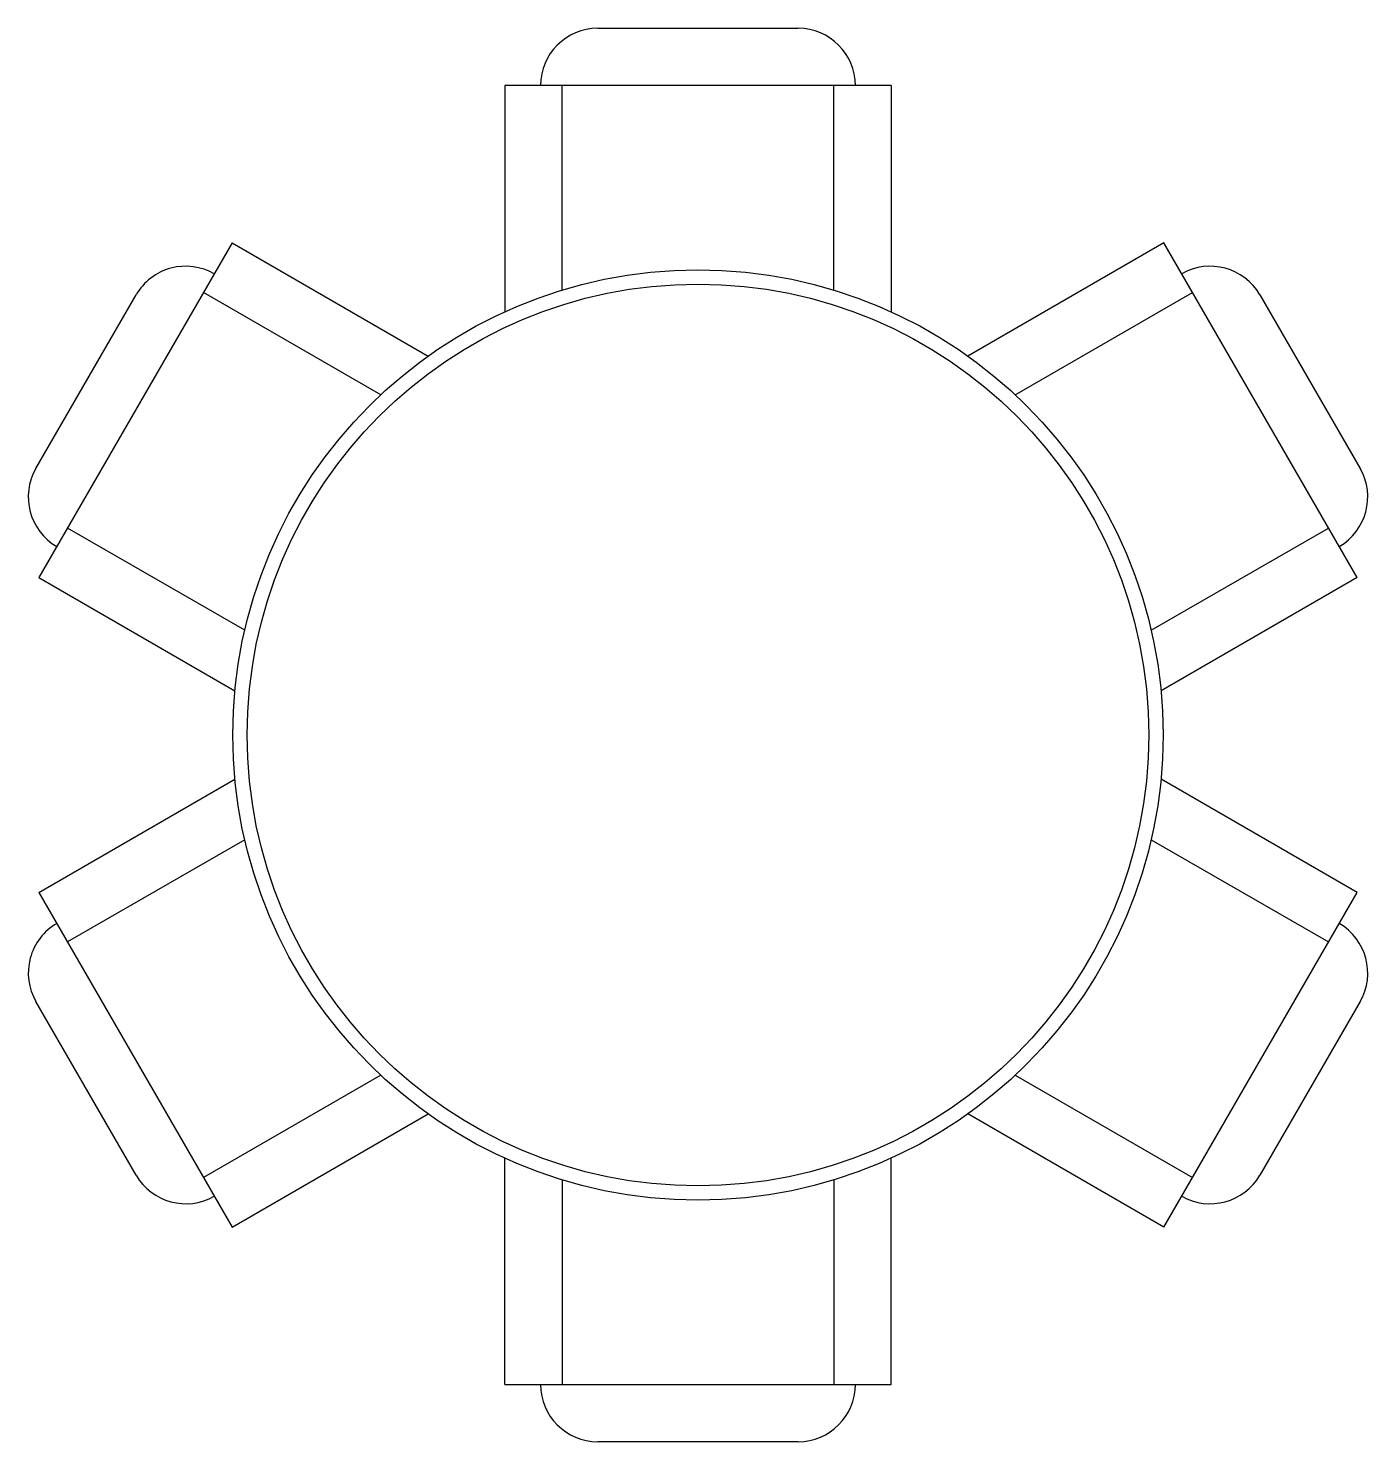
# Model space of a CAD drawing. Extents: x 1044 to 1231, y 232 to 429.
import ezdxf

# ---------------------------------------------------------------- set-up
doc = ezdxf.new("R2010")
doc.units = 0
doc.layers.get('0').update_dxf_attribs({"linetype": 'CONTINUOUS'})

msp = doc.modelspace()

# ---------------------------------------------------------------- linework, layer by layer
at = {"color": 0}
for p, q in [((1123.86, 429.36), (1151.86, 429.36)), ((1110.86, 421.36), (1110.86, 389.74)), ((1164.86, 421.36), (1110.86, 421.36)), ((1118.86, 392.77), (1118.86, 421.36)), ((1156.86, 392.77), (1156.86, 421.36)), ((1164.86, 421.36), (1164.86, 389.74)), ((1072.77, 399.37), (1045.77, 352.6)), ((1072.77, 399.37), (1100.16, 383.56)), ((1202.96, 399.37), (1175.57, 383.56)), ((1229.96, 352.6), (1202.96, 399.37)), ((1045.34, 367.86), (1059.34, 392.11)), ((1093.53, 378.14), (1068.77, 392.44)), ((1182.2, 378.14), (1206.96, 392.44)), ((1216.38, 392.11), (1230.38, 367.86)), ((1074.53, 345.24), (1049.77, 359.53)), ((1201.2, 345.24), (1225.96, 359.53)), ((1045.77, 352.6), (1073.16, 336.79)), ((1229.96, 352.6), (1202.57, 336.79)), ((1045.77, 308.62), (1073.16, 324.43)), ((1229.96, 308.62), (1202.57, 324.43)), ((1074.53, 315.98), (1049.77, 301.69)), ((1201.2, 315.98), (1225.96, 301.69)), ((1045.77, 308.62), (1072.77, 261.85)), ((1202.96, 261.85), (1229.96, 308.62)), ((1059.34, 269.11), (1045.34, 293.36)), ((1230.38, 293.36), (1216.38, 269.11)), ((1093.53, 283.07), (1068.77, 268.78)), ((1182.2, 283.07), (1206.96, 268.78)), ((1072.77, 261.85), (1100.16, 277.66)), ((1202.96, 261.85), (1175.57, 277.66)), ((1110.86, 239.86), (1110.86, 271.48)), ((1164.86, 239.86), (1164.86, 271.48)), ((1118.86, 268.45), (1118.86, 239.86)), ((1156.86, 268.45), (1156.86, 239.86)), ((1110.86, 239.86), (1164.86, 239.86)), ((1151.86, 231.86), (1123.86, 231.86))]:
    msp.add_line(p, q, dxfattribs=at)
for radius in [65, 63]:
    msp.add_circle((1137.86, 330.61), radius, dxfattribs=at)
for centre, start, end in [((1123.86, 421.36), 90, 180), ((1151.86, 421.36), 0, 90), ((1066.27, 388.11), 60, 150), ((1209.46, 388.11), 30, 120), ((1052.27, 363.86), 150, 240), ((1223.46, 363.86), 300, 30), ((1052.27, 297.36), 120, 210), ((1223.46, 297.36), 330, 60), ((1066.27, 273.11), 210, 300), ((1209.46, 273.11), 240, 330), ((1123.86, 239.86), 180, 270), ((1151.86, 239.86), 270, 360)]:
    msp.add_arc(centre, 8, start, end, dxfattribs=at)

doc.saveas('drawing.dxf')
